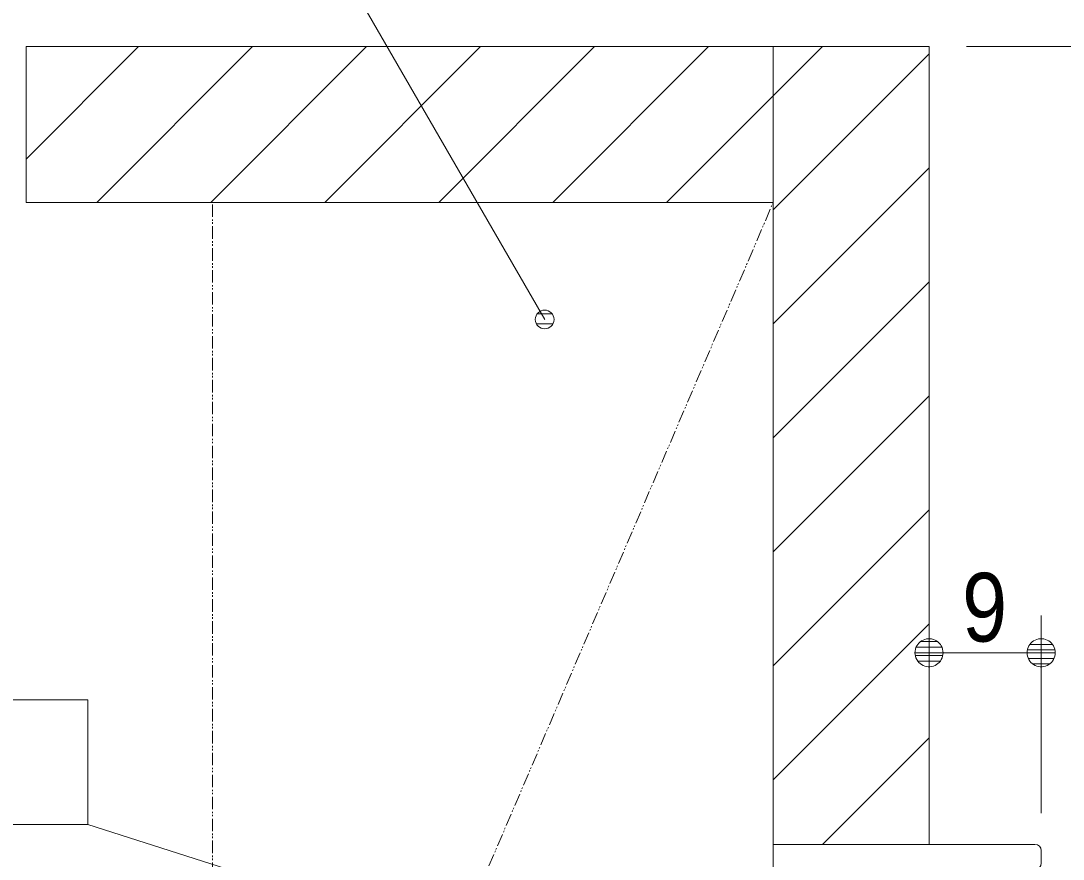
# Model space of a CAD drawing. Units: millimetres, scale not verified. Extents: x -4547 to 4547, y -2284 to 2284.
# Drawn here: x -3785 to -3366.8, y 1346.1 to 1682.3 of the extents above; entities that cross this region are included whole.
import ezdxf
from ezdxf.enums import TextEntityAlignment as Align

# ---------------------------------------------------------------- set-up
doc = ezdxf.new("R2010")
doc.units = ezdxf.units.MM
doc.header["$LTSCALE"] = 20
doc.linetypes.add('CHAIN1', pattern=[8, 5, -1, 1, -1])
doc.linetypes.add('DOUBLE_CHAIN1', pattern=[8.8, 5, -1, 0.6, -0.6, 0.6, -1])
for name, color, linetype, lineweight in [('0-0_3一般', 7, 'Continuous', 9), ('0-1_2寸法-3', 7, 'Continuous', 9), ('0-2_2寸法-1', 7, 'Continuous', 9), ('0-3_0', 7, 'Continuous', 9)]:
    doc.layers.add(name, color=color, linetype=linetype, lineweight=lineweight)
doc.styles.add('ＭＳ Ｐゴシック', font='')
doc.styles.get('ＭＳ Ｐゴシック').set_extended_font_data('MS PGothic')

# ---------------------------------------------------------------- blocks, each defined once
blk = doc.blocks.new('グループ-110')
at = {"layer": '0-0_3一般', "linetype": 'DOUBLE_CHAIN1'}
for p, q in [((-42850, 33440), (-48843.9, 33440)), ((-42850, 32190), (-42850, 33440)), ((-41600, 33440), (-42850, 33440)), ((-41600, 33440), (-41600, 27040)), ((-48843.9, 32190), (-42850, 32190)), ((-47350, 21690), (-42850, 32190)), ((-47350, 21690), (-47350, 32190)), ((-42850, 27040), (-42850, 32190)), ((-41600, 27040), (-42850, 27040))]:
    blk.add_line(p, q, dxfattribs=at)
at = {"layer": '0-0_3一般'}
for p, q in [((-48843.9, 32537.7), (-47941.6, 33440)), ((-48277.2, 32190), (-47027.2, 33440)), ((-47362.8, 32190), (-46112.8, 33440)), ((-46448.4, 32190), (-45198.4, 33440)), ((-45534, 32190), (-44284, 33440)), ((-44619.6, 32190), (-43369.6, 33440)), ((-42850, 33045.2), (-42455.2, 33440)), ((-42850, 32130.8), (-41600, 33380.8)), ((-43705.2, 32190), (-42850, 33045.2)), ((-42850, 31216.4), (-41600, 32466.4)), ((-42850, 30302), (-41600, 31552)), ((-42850, 29387.6), (-41600, 30637.6)), ((-42850, 28473.2), (-41600, 29723.2)), ((-42850, 27558.8), (-41600, 28808.8)), ((-42454.4, 27040), (-41600, 27894.4))]:
    blk.add_line(p, q, dxfattribs=at)
for points in [[(-48843.9, 32190), (-42850, 32190), (-42850, 33440), (-48843.9, 33440)], [(-41600, 33440), (-41600, 27040), (-42850, 27040), (-42850, 32190), (-42850, 33440)]]:
    blk.add_lwpolyline(points, close=True, dxfattribs=at)
blk = doc.blocks.new('グループ-112')
at = {"layer": '0-0_3一般'}
for p, q in [((-42850, 21690), (-42850, 27040)), ((-42850, 27040), (-40750, 27040)), ((-40700, 26990), (-40700, 26890)), ((-42150, 26840), (-42730, 26840)), ((-42150, 25530), (-42150, 26840)), ((-41950, 26840), (-40750, 26840)), ((-41950, 21990), (-42195.2, 21990)), ((-41950, 19890), (-41950, 21990)), ((-42120, 21690), (-42380, 21690)), ((-42430, 21640), (-42430, 21590)), ((-42070, 20390), (-42070, 21640)), ((-42550, 21540), (-42480, 21540)), ((-42550, 19890), (-42550, 21040)), ((-42550, 21040), (-42480, 21040)), ((-42430, 20990), (-42430, 20390)), ((-42380, 20340), (-42120, 20340)), ((-42500, 19840), (-42000, 19840))]:
    blk.add_line(p, q, dxfattribs=at)
at = {"layer": '0-0_3一般', "linetype": 'CHAIN1'}
for p, q in [((-42270, 25377), (-42270, 25223)), ((-42193, 25300), (-42347, 25300)), ((-41871, 23660), (-43371, 23660)), ((-42270, 22097), (-42270, 21943)), ((-42347, 22020), (-42193, 22020))]:
    blk.add_line(p, q, dxfattribs=at)
at = {"layer": '0-0_3一般'}
for points in [[(-42150, 25530), (-42730, 25530), (-42730, 26840)], [(-42195.2, 25330), (-41950, 25330), (-41950, 26840)], [(-42344.8, 21990), (-42650, 21990), (-42650, 25330), (-42344.8, 25330)], [(-42550, 21540), (-42550, 21690), (-42850, 21690)]]:
    blk.add_lwpolyline(points, dxfattribs=at)
for centre, radius, start, end in [((-40750, 26990), 50, 0, 90), ((-40750, 26890), 50, 270, 0), ((-42270, 25300), 70, 90, 146.25101), ((-42270, 25300), 70, 33.74899, 90), ((-42344.8, 25350), 20, 270, 326.25101), ((-42195.2, 25350), 20, 213.74899, 270), ((-42344.8, 21970), 20, 33.74899, 90), ((-42270, 22020), 70, 213.74899, 270), ((-42270, 22020), 70, 270, 326.25101), ((-42195.2, 21970), 20, 90, 146.25101), ((-42380, 21640), 50, 90, 180), ((-42120, 21640), 50, 0, 90), ((-42480, 21590), 50, 270, 0), ((-42480, 20990), 50, 0, 90), ((-42380, 20390), 50, 180, 270), ((-42120, 20390), 50, 270, 0), ((-42500, 19890), 50, 180, 270), ((-42000, 19890), 50, 270, 0)]:
    blk.add_arc(centre, radius, start, end, dxfattribs=at)
blk = doc.blocks.new('グループ-125')
at = {"layer": '0-0_3一般'}
for name in ['グループ-110', 'グループ-112']:
    blk.add_blockref(name, (0, 0), dxfattribs=at)
blk = doc.blocks.new('グループ-134')
at = {"layer": '0-0_3一般'}
blk.add_blockref('グループ-125', (0, 0), dxfattribs=at)
blk = doc.blocks.new('_Dot')
at = {"layer": '0-3_0'}
for p, q in [((-10, 0), (-20, 0)), ((9.78, 2), (-9.78, 2)), ((7.99, 6), (-7.99, 6)), ((9.16, -3.98), (-9.16, -3.98)), ((6, -7.98), (-6, -7.98))]:
    blk.add_line(p, q, dxfattribs=at)
for points in [[(10, 0), (9.92, 1.25), (9.69, 2.49), (9.3, 3.68), (8.76, 4.82), (8.09, 5.88), (7.29, 6.85), (6.37, 7.71), (5.36, 8.44), (4.26, 9.05), (3.09, 9.51), (1.87, 9.82), (0.63, 9.98), (-0.63, 9.98), (-1.87, 9.82), (-3.09, 9.51), (-4.26, 9.05), (-5.36, 8.44), (-6.37, 7.71), (-7.29, 6.85), (-8.09, 5.88), (-8.76, 4.82), (-9.3, 3.68), (-9.69, 2.49), (-9.92, 1.25), (-10, 0), (0, 0)], [(-10, 0), (-9.92, -1.25), (-9.69, -2.49), (-9.3, -3.68), (-8.76, -4.82), (-8.09, -5.88), (-7.29, -6.85), (-6.37, -7.71), (-5.36, -8.44), (-4.26, -9.05), (-3.09, -9.51), (-1.87, -9.82), (-0.63, -9.98), (0.63, -9.98), (1.87, -9.82), (3.09, -9.51), (4.26, -9.05), (5.36, -8.44), (6.37, -7.71), (7.29, -6.85), (8.09, -5.88), (8.76, -4.82), (9.3, -3.68), (9.69, -2.49), (9.92, -1.25), (10, 0), (0, 0)]]:
    blk.add_lwpolyline(points, close=True, dxfattribs=at)

msp = doc.modelspace()

# ---------------------------------------------------------------- linework, layer by layer
at = {"layer": '0-1_2寸法-3'}
for p, q in [((-3571.8, 1564.77), (-3577.81, 1564.77)), ((-3571.49, 1560.77), (-3578.12, 1560.77)), ((-3412.08, 1249.59), (-3758.12, 1360))]:
    msp.add_line(p, q, dxfattribs=at)
msp.add_lwpolyline([(-3831.21, 1750), (-3683.04, 1750), (-3574.81, 1562.53)], dxfattribs=at)
msp.add_lwpolyline([(-3758.12, 1360), (-3917.44, 1360), (-3917.44, 1410), (-3758.12, 1410)], close=True, dxfattribs=at)
msp.add_circle((-3574.81, 1562.53), 3.75, dxfattribs=at)
msp.add_circle((-3574.81, 1562.53), 3.75, dxfattribs=at)
at = {"layer": '0-2_2寸法-1'}
for p, q in [((-3405.62, 1672), (-3288.13, 1672)), ((-3420.62, 1367), (-3420.62, 1443.85)), ((-3375.63, 1364.5), (-3375.63, 1443.85)), ((-3386.88, 1428.85), (-3409.37, 1428.85))]:
    msp.add_line(p, q, dxfattribs=at)

# ---------------------------------------------------------------- block references
at = {"layer": '0-0_3一般', "xscale": 0.05, "yscale": 0.05}
msp.add_blockref('グループ-134', (-1340.62, 0), dxfattribs=at)
at = {"layer": '0-2_2寸法-1', "xscale": 0.5627563, "yscale": 0.5627563, "rotation": 180}
msp.add_blockref('_Dot', (-3420.62, 1428.85), dxfattribs=at)
at = {"layer": '0-2_2寸法-1', "xscale": 0.5627563, "yscale": 0.5627563}
msp.add_blockref('_Dot', (-3375.63, 1428.85), dxfattribs=at)

# ---------------------------------------------------------------- texts
at = {"layer": '0-2_2寸法-1', "style": 'ＭＳ Ｐゴシック', "width": 0.9}
msp.add_text('9', height=27.57, dxfattribs=at).set_placement((-3407.35, 1425.06), align=Align.BOTTOM_LEFT)

doc.saveas('drawing.dxf')
